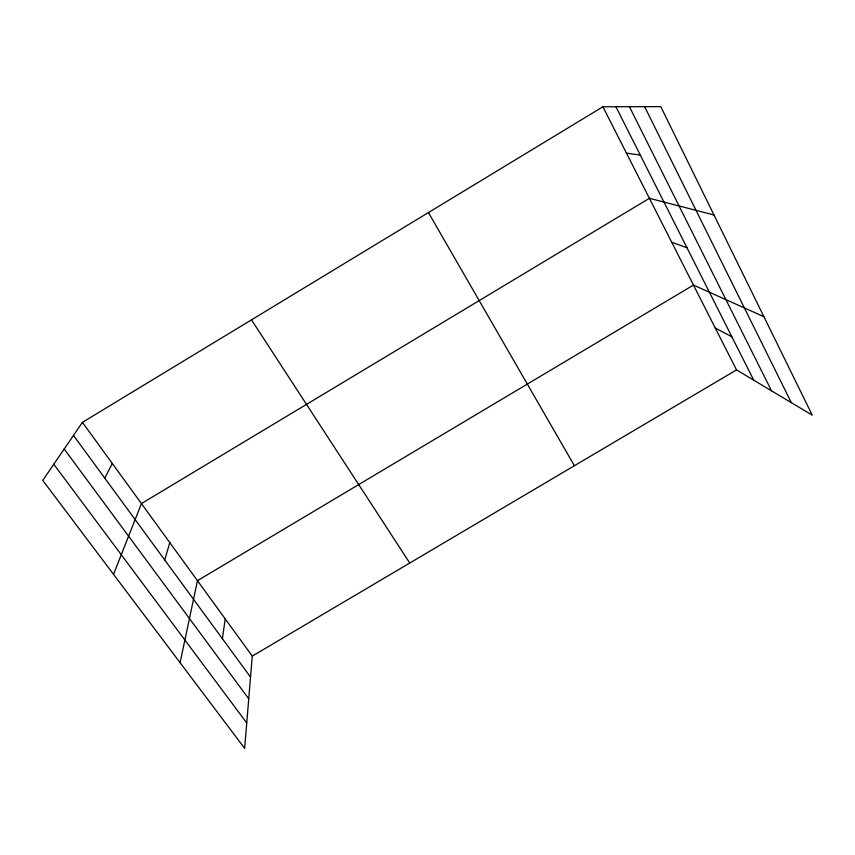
<?xml version="1.0" encoding="UTF-8"?>
<svg xmlns="http://www.w3.org/2000/svg" width="855" height="855" viewBox="0 0 855 855"><rect width="100%" height="100%" fill="white"/><g stroke="black" fill="none" stroke-linecap="round" stroke-linejoin="round"><path stroke-width="1.28" d="M82.422 422.349L252.268 656.106L244.637 748.371L42.75 480.392L82.422 422.349L602.914 106.768L660.776 106.629L812.25 415.156L736.54 369.894L602.914 106.768M222.407 638.728L225.218 618.881M180.095 662.689L197.462 580.673L693.469 285.078L763.9 316.692M164.716 559.972L169.814 542.615M113.533 574.346L141.449 503.574L649.405 198.307L713.968 214.979M104.738 478.084L112.326 463.496M252.268 656.106L736.54 369.894M626.469 153.152L640.277 155.076M671.731 242.264L687.003 247.768M715.293 328.053L731.88 336.806M53.78 464.244L246.742 722.967M64.2 449.014L248.741 698.813M73.487 435.43L250.536 677.128M251.488 319.845L409.759 563.028M428.43 212.553L574.4 465.729M615.91 106.736L753.736 380.176M629.44 106.704L771.52 390.81M644.638 106.672L791.345 402.662"/></g></svg>
